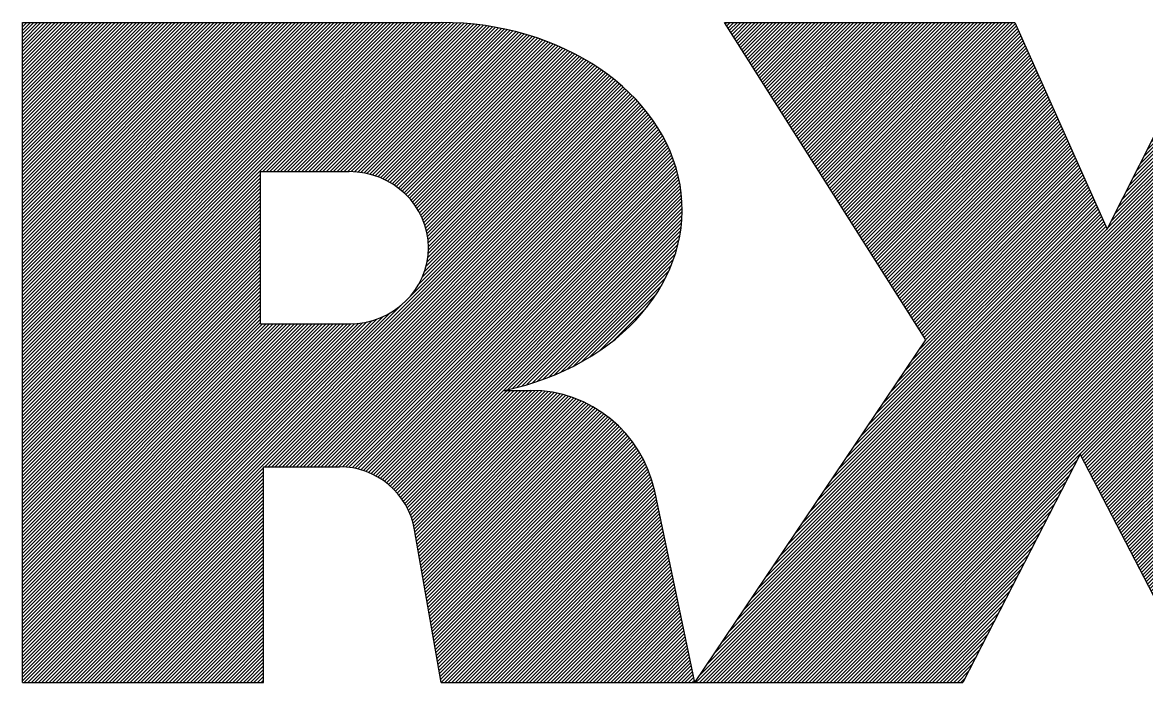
# Model space of a CAD drawing. Extents: x -63 to 400, y -73 to 137.
# Drawn here: x 16.974 to 18.549, y 3.637 to 4.561 of the extents above; entities that cross this region are included whole.
import ezdxf

# ---------------------------------------------------------------- set-up
doc = ezdxf.new("R2010")
doc.units = 0
doc.header["$MEASUREMENT"] = 0
doc.layers.add('1', color=7, linetype='Continuous')

# ---------------------------------------------------------------- blocks, each defined once
blk = doc.blocks.new('*U36', base_point=(17.4315, 4.2457))
at = {"layer": '1', "color": 1, "linetype": 'Continuous'}
blk.add_arc((17.4315, 4.2457), 0.1111, 90, 270, dxfattribs=at)
blk = doc.blocks.new('*U41', base_point=(17.560334, 4.299008))
at = {"layer": '1', "color": 1, "linetype": 'Continuous'}
blk.add_arc((17.560334, 4.299008), 0.337695, 105.20736, 270, dxfattribs=at)
blk = doc.blocks.new('*X14')
at = {"layer": '1', "color": 1, "linetype": 'Continuous'}
for p, q in [((-0.53697, 0.21822), (-0.22799, 0.5272)), ((-0.53697, 0.22105), (-0.23081, 0.5272)), ((-0.53697, 0.22387), (-0.23364, 0.5272)), ((-0.53697, 0.2267), (-0.23647, 0.5272)), ((-0.53697, 0.22953), (-0.2393, 0.5272)), ((-0.53697, 0.23236), (-0.24213, 0.5272)), ((-0.53697, 0.23519), (-0.24496, 0.5272)), ((-0.53697, 0.23802), (-0.24779, 0.5272)), ((-0.53697, 0.24084), (-0.25061, 0.5272)), ((-0.53697, 0.24367), (-0.25344, 0.5272)), ((-0.53697, 0.2465), (-0.25627, 0.5272)), ((-0.53697, 0.24933), (-0.2591, 0.5272)), ((-0.53697, 0.25216), (-0.26193, 0.5272)), ((-0.53697, 0.25499), (-0.26476, 0.5272)), ((-0.53697, 0.25781), (-0.26758, 0.5272)), ((-0.53697, 0.26064), (-0.27041, 0.5272)), ((-0.53697, 0.26347), (-0.27324, 0.5272)), ((-0.53697, 0.2663), (-0.27607, 0.5272)), ((-0.53697, 0.26913), (-0.2789, 0.5272)), ((-0.53697, 0.27196), (-0.28173, 0.5272)), ((-0.53697, 0.27479), (-0.28455, 0.5272)), ((-0.53697, 0.27761), (-0.28738, 0.5272)), ((-0.53697, 0.28044), (-0.29021, 0.5272)), ((-0.53697, 0.28327), (-0.29304, 0.5272)), ((-0.53697, 0.2861), (-0.29587, 0.5272)), ((-0.53697, 0.28893), (-0.2987, 0.5272)), ((-0.53697, 0.29176), (-0.30153, 0.5272)), ((-0.53697, 0.29458), (-0.30435, 0.5272)), ((-0.53697, 0.29741), (-0.30718, 0.5272)), ((-0.53697, 0.30024), (-0.31001, 0.5272)), ((-0.53697, 0.30307), (-0.31284, 0.5272)), ((-0.53697, 0.3059), (-0.31567, 0.5272)), ((-0.53697, 0.30873), (-0.3185, 0.5272)), ((-0.53697, 0.31155), (-0.32132, 0.5272)), ((-0.53697, 0.31438), (-0.32415, 0.5272)), ((-0.53697, 0.31721), (-0.32698, 0.5272)), ((-0.53697, 0.32004), (-0.32981, 0.5272)), ((-0.53697, 0.32287), (-0.33264, 0.5272)), ((-0.53697, 0.3257), (-0.33547, 0.5272)), ((-0.53697, 0.32853), (-0.33829, 0.5272)), ((-0.53697, 0.33135), (-0.34112, 0.5272)), ((-0.53697, 0.33418), (-0.34395, 0.5272)), ((-0.53697, 0.33701), (-0.34678, 0.5272)), ((-0.53697, 0.33984), (-0.34961, 0.5272)), ((-0.53697, 0.34267), (-0.35244, 0.5272)), ((-0.53697, 0.3455), (-0.35527, 0.5272)), ((-0.53697, 0.34832), (-0.35809, 0.5272)), ((-0.53697, 0.35115), (-0.36092, 0.5272)), ((-0.53697, 0.35398), (-0.36375, 0.5272)), ((-0.53697, 0.35681), (-0.36658, 0.5272)), ((-0.53697, 0.35964), (-0.36941, 0.5272)), ((-0.53697, 0.36247), (-0.37224, 0.5272)), ((-0.53697, 0.36529), (-0.37506, 0.5272)), ((-0.53697, 0.36812), (-0.37789, 0.5272)), ((-0.53697, 0.37095), (-0.38072, 0.5272)), ((-0.53697, 0.37378), (-0.38355, 0.5272)), ((-0.53697, 0.37661), (-0.38638, 0.5272)), ((-0.53697, 0.37944), (-0.38921, 0.5272)), ((-0.53697, 0.38227), (-0.39204, 0.5272)), ((-0.53697, 0.38509), (-0.39486, 0.5272)), ((-0.53697, 0.38792), (-0.39769, 0.5272)), ((-0.53697, 0.39075), (-0.40052, 0.5272)), ((-0.53697, 0.39358), (-0.40335, 0.5272)), ((-0.53697, 0.39641), (-0.40618, 0.5272)), ((-0.53697, 0.39924), (-0.40901, 0.5272)), ((-0.53697, 0.40206), (-0.41183, 0.5272)), ((-0.53697, 0.40489), (-0.41466, 0.5272)), ((-0.53697, 0.40772), (-0.41749, 0.5272)), ((-0.53697, 0.41055), (-0.42032, 0.5272)), ((-0.53697, 0.41338), (-0.42315, 0.5272)), ((-0.53697, 0.41621), (-0.42598, 0.5272)), ((-0.53697, 0.41903), (-0.4288, 0.5272)), ((-0.53697, 0.42186), (-0.43163, 0.5272)), ((-0.53697, 0.42469), (-0.43446, 0.5272)), ((-0.53697, 0.42752), (-0.43729, 0.5272)), ((-0.53697, 0.43035), (-0.44012, 0.5272)), ((-0.53697, 0.43318), (-0.44295, 0.5272)), ((-0.53697, 0.43601), (-0.44578, 0.5272)), ((-0.53697, 0.43883), (-0.4486, 0.5272)), ((-0.53697, 0.44166), (-0.45143, 0.5272)), ((-0.53697, 0.44449), (-0.45426, 0.5272)), ((-0.53697, 0.44732), (-0.45709, 0.5272)), ((-0.53697, 0.45015), (-0.45992, 0.5272)), ((-0.53697, 0.45298), (-0.46275, 0.5272)), ((-0.53697, 0.4558), (-0.46557, 0.5272)), ((-0.53697, 0.45863), (-0.4684, 0.5272)), ((-0.53697, 0.46146), (-0.47123, 0.5272)), ((-0.53697, 0.46429), (-0.47406, 0.5272)), ((-0.53697, 0.46712), (-0.47689, 0.5272)), ((-0.53697, 0.46995), (-0.47972, 0.5272)), ((-0.53697, 0.47278), (-0.48254, 0.5272)), ((-0.53697, 0.4756), (-0.48537, 0.5272)), ((-0.53697, 0.47843), (-0.4882, 0.5272)), ((-0.53697, 0.48126), (-0.49103, 0.5272)), ((-0.53697, 0.48409), (-0.49386, 0.5272)), ((-0.53697, 0.48692), (-0.49669, 0.5272)), ((-0.53697, 0.48975), (-0.49952, 0.5272)), ((-0.53697, 0.49257), (-0.50234, 0.5272)), ((-0.53697, 0.4954), (-0.50517, 0.5272)), ((-0.53697, 0.49823), (-0.508, 0.5272)), ((-0.53697, 0.50106), (-0.51083, 0.5272)), ((-0.53697, 0.50389), (-0.51366, 0.5272)), ((-0.53697, 0.50672), (-0.51649, 0.5272)), ((-0.53697, 0.50954), (-0.51931, 0.5272)), ((-0.53697, 0.51237), (-0.52214, 0.5272)), ((-0.53697, 0.5152), (-0.52497, 0.5272)), ((-0.53697, 0.51803), (-0.5278, 0.5272)), ((-0.53697, 0.52086), (-0.53063, 0.5272)), ((-0.53697, 0.52369), (-0.53346, 0.5272)), ((-0.53697, 0.52652), (-0.53628, 0.5272)), ((-0.34449, 0.40787), (-0.22516, 0.5272)), ((-0.34167, 0.40787), (-0.22233, 0.5272)), ((-0.33884, 0.40787), (-0.2195, 0.5272)), ((-0.33601, 0.40787), (-0.21667, 0.5272)), ((-0.33318, 0.40787), (-0.21384, 0.5272)), ((-0.33035, 0.40787), (-0.21102, 0.5272)), ((-0.32752, 0.40787), (-0.20819, 0.5272)), ((-0.32469, 0.40787), (-0.20536, 0.5272)), ((-0.32187, 0.40787), (-0.20253, 0.5272)), ((-0.31904, 0.40787), (-0.19971, 0.52719)), ((-0.31621, 0.40787), (-0.19692, 0.52716)), ((-0.31338, 0.40787), (-0.19416, 0.52709)), ((-0.31055, 0.40787), (-0.19143, 0.52699)), ((-0.30772, 0.40787), (-0.18873, 0.52686)), ((-0.3049, 0.40787), (-0.18606, 0.5267)), ((-0.30207, 0.40787), (-0.18341, 0.52652)), ((-0.29924, 0.40787), (-0.18079, 0.52631)), ((-0.29641, 0.40787), (-0.1782, 0.52608)), ((-0.29358, 0.40787), (-0.17563, 0.52582)), ((-0.29075, 0.40787), (-0.17309, 0.52553)), ((-0.28793, 0.40787), (-0.17057, 0.52523)), ((-0.2851, 0.40787), (-0.16807, 0.5249)), ((-0.28227, 0.40787), (-0.1656, 0.52454)), ((-0.27944, 0.40787), (-0.16314, 0.52416)), ((-0.27661, 0.40787), (-0.16071, 0.52377)), ((-0.2738, 0.40785), (-0.15831, 0.52335)), ((-0.2711, 0.40772), (-0.15592, 0.5229)), ((-0.26849, 0.4075), (-0.15355, 0.52244)), ((-0.26598, 0.40719), (-0.15121, 0.52196)), ((-0.26355, 0.40679), (-0.14888, 0.52146)), ((-0.2612, 0.40631), (-0.14657, 0.52093)), ((-0.25892, 0.40576), (-0.14429, 0.52039)), ((-0.2567, 0.40515), (-0.14202, 0.51983)), ((-0.25455, 0.40447), (-0.13977, 0.51925)), ((-0.25246, 0.40373), (-0.13754, 0.51865)), ((-0.25043, 0.40294), (-0.13533, 0.51803)), ((-0.24846, 0.40208), (-0.13314, 0.5174)), ((-0.24653, 0.40118), (-0.13097, 0.51674)), ((-0.24466, 0.40022), (-0.12881, 0.51607)), ((-0.24284, 0.39921), (-0.12667, 0.51538)), ((-0.24107, 0.39816), (-0.12455, 0.51467)), ((-0.23935, 0.39705), (-0.12245, 0.51395)), ((-0.23767, 0.3959), (-0.12036, 0.5132)), ((-0.23604, 0.3947), (-0.11829, 0.51244)), ((-0.23446, 0.39346), (-0.11624, 0.51167)), ((-0.23292, 0.39217), (-0.11421, 0.51087)), ((-0.23142, 0.39083), (-0.11219, 0.51006)), ((-0.22998, 0.38945), (-0.11019, 0.50924)), ((-0.22858, 0.38802), (-0.1082, 0.50839)), ((-0.22722, 0.38655), (-0.10623, 0.50754)), ((-0.22591, 0.38503), (-0.10428, 0.50666)), ((-0.22465, 0.38346), (-0.10235, 0.50577)), ((-0.22343, 0.38185), (-0.10043, 0.50486)), ((-0.22226, 0.38019), (-0.09852, 0.50393)), ((-0.22114, 0.37848), (-0.09663, 0.50299)), ((-0.22008, 0.37672), (-0.09476, 0.50204)), ((-0.21906, 0.37491), (-0.09291, 0.50106)), ((-0.2181, 0.37304), (-0.09107, 0.50007)), ((-0.21719, 0.37112), (-0.08924, 0.49907)), ((-0.21634, 0.36914), (-0.08743, 0.49805)), ((-0.21555, 0.3671), (-0.08564, 0.49701)), ((-0.21483, 0.365), (-0.08387, 0.49596)), ((-0.21417, 0.36283), (-0.08211, 0.49489)), ((-0.21359, 0.36058), (-0.08036, 0.49381)), ((-0.21308, 0.35826), (-0.07863, 0.49271)), ((-0.21266, 0.35586), (-0.07692, 0.49159)), ((-0.21233, 0.35336), (-0.07522, 0.49046)), ((-0.2121, 0.35076), (-0.07354, 0.48931)), ((-0.212, 0.3452), (-0.07023, 0.48697)), ((-0.21198, 0.34804), (-0.07188, 0.48815)), ((-0.22691, 0.30767), (-0.05762, 0.47695)), ((-0.21982, 0.31758), (-0.05914, 0.47826)), ((-0.21695, 0.32328), (-0.06068, 0.47955)), ((-0.21514, 0.32792), (-0.06223, 0.48083)), ((-0.21392, 0.33197), (-0.06379, 0.48209)), ((-0.21307, 0.33564), (-0.06538, 0.48334)), ((-0.21251, 0.33903), (-0.06698, 0.48456)), ((-0.21216, 0.34221), (-0.0686, 0.48578)), ((-0.53267, -0.00092), (-0.05612, 0.47562)), ((-0.52984, -0.00092), (-0.05463, 0.47428)), ((-0.52701, -0.00092), (-0.05317, 0.47292)), ((-0.52418, -0.00092), (-0.05172, 0.47154)), ((-0.52135, -0.00092), (-0.05028, 0.47015)), ((-0.51852, -0.00092), (-0.04887, 0.46874)), ((-0.34304, 0.17174), (-0.04747, 0.46731)), ((-0.34021, 0.17174), (-0.04609, 0.46586)), ((-0.33738, 0.17174), (-0.04472, 0.4644)), ((-0.33455, 0.17174), (-0.04338, 0.46291)), ((-0.33173, 0.17174), (-0.04205, 0.46141)), ((-0.3289, 0.17174), (-0.04074, 0.45989)), ((-0.32607, 0.17174), (-0.03945, 0.45835)), ((-0.32324, 0.17174), (-0.03818, 0.4568)), ((-0.32041, 0.17174), (-0.03693, 0.45522)), ((-0.31758, 0.17174), (-0.0357, 0.45362)), ((-0.31475, 0.17174), (-0.03448, 0.45201)), ((-0.31193, 0.17174), (-0.03329, 0.45037)), ((-0.3091, 0.17174), (-0.03212, 0.44871)), ((-0.30627, 0.17174), (-0.03097, 0.44704)), ((-0.30344, 0.17174), (-0.02984, 0.44534)), ((-0.30061, 0.17174), (-0.02873, 0.44362)), ((-0.29778, 0.17174), (-0.02764, 0.44188)), ((-0.29496, 0.17174), (-0.02657, 0.44012)), ((-0.29213, 0.17174), (-0.02553, 0.43833)), ((-0.2893, 0.17174), (-0.02451, 0.43652)), ((-0.28647, 0.17174), (-0.02352, 0.43469)), ((-0.28364, 0.17174), (-0.02255, 0.43283)), ((-0.28085, 0.17169), (-0.0216, 0.43095)), ((-0.27818, 0.17154), (-0.02068, 0.42904)), ((-0.27561, 0.17128), (-0.01978, 0.42711)), ((-0.27314, 0.17092), (-0.01891, 0.42515)), ((-0.27076, 0.17048), (-0.01807, 0.42316)), ((-0.26845, 0.16996), (-0.01726, 0.42115)), ((-0.26622, 0.16936), (-0.01648, 0.4191)), ((-0.26406, 0.16869), (-0.01572, 0.41703)), ((-0.26196, 0.16796), (-0.015, 0.41492)), ((-0.53697, 0.21539), (-0.34654, 0.40582)), ((-0.25992, 0.16717), (-0.01431, 0.41278)), ((-0.25795, 0.16632), (-0.01365, 0.41061)), ((-0.25603, 0.16541), (-0.01303, 0.40841)), ((-0.25416, 0.16444), (-0.01244, 0.40617)), ((-0.53697, 0.21256), (-0.34654, 0.40299)), ((-0.53697, 0.20973), (-0.34654, 0.40016)), ((-0.53697, 0.2069), (-0.34654, 0.39733)), ((-0.25235, 0.16343), (-0.01189, 0.40389)), ((-0.25059, 0.16236), (-0.01138, 0.40157)), ((-0.24888, 0.16124), (-0.01091, 0.39922)), ((-0.24722, 0.16007), (-0.01048, 0.39682)), ((-0.53697, 0.20407), (-0.34654, 0.3945)), ((-0.53697, 0.20125), (-0.34654, 0.39168)), ((-0.53697, 0.19842), (-0.34654, 0.38885)), ((-0.24561, 0.15886), (-0.01009, 0.39437)), ((-0.24404, 0.1576), (-0.00975, 0.39188)), ((-0.24252, 0.15629), (-0.00946, 0.38935)), ((-0.53697, 0.19559), (-0.34654, 0.38602)), ((-0.53697, 0.19276), (-0.34654, 0.38319)), ((-0.53697, 0.18993), (-0.34654, 0.38036)), ((-0.24105, 0.15493), (-0.00923, 0.38675)), ((-0.23962, 0.15353), (-0.00904, 0.38411)), ((-0.23824, 0.15208), (-0.00892, 0.38141)), ((-0.23691, 0.15058), (-0.00886, 0.37864)), ((-0.53697, 0.1871), (-0.34654, 0.37753)), ((-0.53697, 0.18428), (-0.34654, 0.37471)), ((-0.53697, 0.18145), (-0.34654, 0.37188)), ((-0.53697, 0.17862), (-0.34654, 0.36905)), ((-0.23562, 0.14904), (-0.00886, 0.37581)), ((-0.14839, 0.23345), (-0.00894, 0.3729)), ((-0.1447, 0.23431), (-0.00909, 0.36992)), ((-0.53697, 0.17579), (-0.34654, 0.36622)), ((-0.53697, 0.17296), (-0.34654, 0.36339)), ((-0.53697, 0.17013), (-0.34654, 0.36056)), ((-0.14094, 0.23525), (-0.00933, 0.36685)), ((-0.13708, 0.23628), (-0.00966, 0.36369)), ((-0.13311, 0.23741), (-0.01009, 0.36043)), ((-0.53697, 0.1673), (-0.34654, 0.35773)), ((-0.53697, 0.16448), (-0.34654, 0.35491)), ((-0.53697, 0.16165), (-0.34654, 0.35208)), ((-0.12904, 0.23866), (-0.01064, 0.35706)), ((-0.12484, 0.24003), (-0.01131, 0.35356)), ((-0.53697, 0.15882), (-0.34654, 0.34925)), ((-0.53697, 0.15599), (-0.34654, 0.34642)), ((-0.53697, 0.15316), (-0.34654, 0.34359)), ((-0.12049, 0.24155), (-0.01212, 0.34991)), ((-0.11598, 0.24323), (-0.01311, 0.3461)), ((-0.11127, 0.24511), (-0.01428, 0.3421)), ((-0.53697, 0.15033), (-0.34654, 0.34076)), ((-0.53697, 0.14751), (-0.34654, 0.33794)), ((-0.53697, 0.14468), (-0.34654, 0.33511)), ((-0.10634, 0.24722), (-0.01569, 0.33786)), ((-0.10111, 0.24961), (-0.01738, 0.33334)), ((-0.53697, 0.14185), (-0.34654, 0.33228)), ((-0.53697, 0.13902), (-0.34654, 0.32945)), ((-0.53697, 0.13619), (-0.34654, 0.32662)), ((-0.09553, 0.25237), (-0.01944, 0.32846)), ((-0.53697, 0.13336), (-0.34654, 0.32379)), ((-0.53697, 0.13054), (-0.34654, 0.32097)), ((-0.53697, 0.12771), (-0.34654, 0.31814)), ((-0.53697, 0.12488), (-0.34654, 0.31531)), ((-0.08946, 0.25561), (-0.02197, 0.32309)), ((-0.08269, 0.25955), (-0.02521, 0.31703)), ((-0.53697, 0.12205), (-0.34654, 0.31248)), ((-0.53697, 0.11922), (-0.34654, 0.30965)), ((-0.53697, 0.11639), (-0.34654, 0.30682)), ((-0.07476, 0.26465), (-0.02961, 0.3098)), ((-0.53697, 0.11356), (-0.34654, 0.30399)), ((-0.53697, 0.11074), (-0.34654, 0.30117)), ((-0.53697, 0.10791), (-0.34654, 0.29834)), ((-0.53549, -0.00092), (-0.2326, 0.30197)), ((-0.06419, 0.2724), (-0.03666, 0.29992)), ((-0.53697, 0.10508), (-0.34654, 0.29551)), ((-0.53697, 0.00043), (-0.24263, 0.29477)), ((-0.53697, 0.10225), (-0.34654, 0.29268)), ((-0.53697, 0.00326), (-0.24845, 0.29178)), ((-0.53697, 0.00608), (-0.2532, 0.28986)), ((-0.53697, 0.09942), (-0.34654, 0.28985)), ((-0.53697, 0.00891), (-0.25737, 0.28852)), ((-0.53697, 0.01174), (-0.26116, 0.28756)), ((-0.53697, 0.09659), (-0.34654, 0.28702)), ((-0.53697, 0.01457), (-0.26466, 0.28688)), ((-0.53697, 0.0174), (-0.26795, 0.28642)), ((-0.53697, 0.02023), (-0.27106, 0.28614)), ((-0.53697, 0.02306), (-0.27402, 0.28601)), ((-0.53697, 0.02588), (-0.27686, 0.28599)), ((-0.53697, 0.02871), (-0.27969, 0.28599)), ((-0.53697, 0.03154), (-0.28252, 0.28599)), ((-0.53697, 0.03437), (-0.28535, 0.28599)), ((-0.53697, 0.0372), (-0.28818, 0.28599)), ((-0.53697, 0.04003), (-0.29101, 0.28599)), ((-0.53697, 0.04285), (-0.29383, 0.28599)), ((-0.53697, 0.04568), (-0.29666, 0.28599)), ((-0.53697, 0.04851), (-0.29949, 0.28599)), ((-0.53697, 0.05134), (-0.30232, 0.28599)), ((-0.53697, 0.05417), (-0.30515, 0.28599)), ((-0.53697, 0.057), (-0.30798, 0.28599)), ((-0.53697, 0.05982), (-0.31081, 0.28599)), ((-0.53697, 0.06265), (-0.31363, 0.28599)), ((-0.53697, 0.06548), (-0.31646, 0.28599)), ((-0.53697, 0.06831), (-0.31929, 0.28599)), ((-0.53697, 0.07114), (-0.32212, 0.28599)), ((-0.53697, 0.07397), (-0.32495, 0.28599)), ((-0.53697, 0.0768), (-0.32778, 0.28599)), ((-0.53697, 0.07962), (-0.3306, 0.28599)), ((-0.53697, 0.08245), (-0.33343, 0.28599)), ((-0.53697, 0.08528), (-0.33626, 0.28599)), ((-0.53697, 0.08811), (-0.33909, 0.28599)), ((-0.53697, 0.09094), (-0.34192, 0.28599)), ((-0.53697, 0.09377), (-0.34475, 0.28599)), ((-0.23439, 0.14745), (-0.149, 0.23284)), ((-0.2332, 0.14581), (-0.14617, 0.23284)), ((-0.23205, 0.14413), (-0.14334, 0.23284)), ((-0.23096, 0.14239), (-0.14051, 0.23284)), ((-0.22992, 0.14061), (-0.13768, 0.23284)), ((-0.22893, 0.13877), (-0.13486, 0.23284)), ((-0.22799, 0.13688), (-0.13203, 0.23284)), ((-0.22711, 0.13493), (-0.1292, 0.23284)), ((-0.22629, 0.13292), (-0.12644, 0.23277)), ((-0.22553, 0.13086), (-0.12375, 0.23263)), ((-0.22483, 0.12873), (-0.12112, 0.23243)), ((-0.2242, 0.12653), (-0.11856, 0.23217)), ((-0.22364, 0.12426), (-0.11605, 0.23185)), ((-0.22315, 0.12192), (-0.1136, 0.23147)), ((-0.22273, 0.11951), (-0.1112, 0.23104)), ((-0.22231, 0.1171), (-0.10884, 0.23057)), ((-0.22189, 0.11469), (-0.10654, 0.23004)), ((-0.22147, 0.11228), (-0.10428, 0.22947)), ((-0.22106, 0.10987), (-0.10206, 0.22886)), ((-0.22064, 0.10746), (-0.09989, 0.22821)), ((-0.22022, 0.10505), (-0.09775, 0.22752)), ((-0.2198, 0.10264), (-0.09566, 0.22678)), ((-0.21938, 0.10023), (-0.0936, 0.22601)), ((-0.21896, 0.09782), (-0.09158, 0.22521)), ((-0.21855, 0.09541), (-0.08959, 0.22436)), ((-0.21813, 0.093), (-0.08764, 0.22349)), ((-0.21771, 0.09059), (-0.08572, 0.22258)), ((-0.21729, 0.08818), (-0.08384, 0.22164)), ((-0.21687, 0.08577), (-0.08198, 0.22066)), ((-0.21645, 0.08336), (-0.08016, 0.21965)), ((-0.21603, 0.08095), (-0.07837, 0.21861)), ((-0.21562, 0.07854), (-0.07661, 0.21755)), ((-0.2152, 0.07613), (-0.07488, 0.21645)), ((-0.21478, 0.07372), (-0.07318, 0.21532)), ((-0.21436, 0.07131), (-0.07151, 0.21416)), ((-0.21394, 0.0689), (-0.06987, 0.21297)), ((-0.21352, 0.06649), (-0.06826, 0.21176)), ((-0.21311, 0.06408), (-0.06667, 0.21051)), ((-0.21269, 0.06167), (-0.06512, 0.20924)), ((-0.21227, 0.05926), (-0.06359, 0.20794)), ((-0.21185, 0.05685), (-0.06209, 0.20661)), ((-0.21143, 0.05444), (-0.06062, 0.20525)), ((-0.21101, 0.05203), (-0.05918, 0.20387)), ((-0.21059, 0.04962), (-0.05776, 0.20245)), ((-0.21018, 0.04721), (-0.05637, 0.20101)), ((-0.20976, 0.0448), (-0.05501, 0.19955)), ((-0.20934, 0.04239), (-0.05368, 0.19805)), ((-0.20892, 0.03998), (-0.05238, 0.19652)), ((-0.2085, 0.03757), (-0.0511, 0.19497)), ((-0.20808, 0.03516), (-0.04985, 0.19339)), ((-0.20766, 0.03275), (-0.04863, 0.19178)), ((-0.20725, 0.03034), (-0.04744, 0.19014)), ((-0.20683, 0.02793), (-0.04628, 0.18848)), ((-0.20641, 0.02552), (-0.04515, 0.18678)), ((-0.20599, 0.02311), (-0.04405, 0.18505)), ((-0.20557, 0.0207), (-0.04298, 0.1833)), ((-0.20515, 0.01829), (-0.04194, 0.18151)), ((-0.20474, 0.01588), (-0.04093, 0.17969)), ((-0.20432, 0.01347), (-0.03995, 0.17784)), ((-0.2039, 0.01106), (-0.039, 0.17596)), ((-0.20348, 0.00865), (-0.03809, 0.17404)), ((-0.20306, 0.00624), (-0.03721, 0.17209)), ((-0.51569, -0.00092), (-0.344, 0.17077)), ((-0.51287, -0.00092), (-0.344, 0.16794)), ((-0.51004, -0.00092), (-0.344, 0.16511)), ((-0.50721, -0.00092), (-0.344, 0.16228)), ((-0.20264, 0.00383), (-0.03636, 0.17011)), ((-0.20222, 0.00142), (-0.03555, 0.16809)), ((-0.20174, -0.00092), (-0.03478, 0.16604)), ((-0.19891, -0.00092), (-0.03404, 0.16395)), ((-0.50438, -0.00092), (-0.344, 0.15946)), ((-0.50155, -0.00092), (-0.344, 0.15663)), ((-0.49872, -0.00092), (-0.344, 0.1538)), ((-0.19608, -0.00092), (-0.03335, 0.16182)), ((-0.19325, -0.00092), (-0.03269, 0.15965)), ((-0.19043, -0.00092), (-0.03207, 0.15743)), ((-0.1876, -0.00092), (-0.0315, 0.15518)), ((-0.4959, -0.00092), (-0.344, 0.15097)), ((-0.49307, -0.00092), (-0.344, 0.14814)), ((-0.49024, -0.00092), (-0.344, 0.14531)), ((-0.18477, -0.00092), (-0.03097, 0.15288)), ((-0.18194, -0.00092), (-0.03048, 0.15054)), ((-0.17911, -0.00092), (-0.02999, 0.1482)), ((-0.17628, -0.00092), (-0.0295, 0.14587)), ((-0.48741, -0.00092), (-0.344, 0.14248)), ((-0.48458, -0.00092), (-0.344, 0.13966)), ((-0.48175, -0.00092), (-0.344, 0.13683)), ((-0.17346, -0.00092), (-0.029, 0.14353)), ((-0.17063, -0.00092), (-0.02851, 0.14119)), ((-0.1678, -0.00092), (-0.02802, 0.13885)), ((-0.16497, -0.00092), (-0.02753, 0.13652)), ((-0.47893, -0.00092), (-0.344, 0.134)), ((-0.4761, -0.00092), (-0.344, 0.13117)), ((-0.47327, -0.00092), (-0.344, 0.12834)), ((-0.16214, -0.00092), (-0.02704, 0.13418)), ((-0.15931, -0.00092), (-0.02655, 0.13184)), ((-0.15648, -0.00092), (-0.02606, 0.1295)), ((-0.15366, -0.00092), (-0.02557, 0.12716)), ((-0.47044, -0.00092), (-0.344, 0.12551)), ((-0.46761, -0.00092), (-0.344, 0.12269)), ((-0.46478, -0.00092), (-0.344, 0.11986)), ((-0.46195, -0.00092), (-0.344, 0.11703)), ((-0.15083, -0.00092), (-0.02508, 0.12483)), ((-0.148, -0.00092), (-0.02459, 0.12249)), ((-0.14517, -0.00092), (-0.0241, 0.12015)), ((-0.14234, -0.00092), (-0.02361, 0.11781)), ((-0.45913, -0.00092), (-0.344, 0.1142)), ((-0.4563, -0.00092), (-0.344, 0.11137)), ((-0.45347, -0.00092), (-0.344, 0.10854)), ((-0.13951, -0.00092), (-0.02312, 0.11548)), ((-0.13669, -0.00092), (-0.02263, 0.11314)), ((-0.13386, -0.00092), (-0.02214, 0.1108)), ((-0.13103, -0.00092), (-0.02165, 0.10846)), ((-0.45064, -0.00092), (-0.344, 0.10572)), ((-0.44781, -0.00092), (-0.344, 0.10289)), ((-0.44498, -0.00092), (-0.344, 0.10006)), ((-0.1282, -0.00092), (-0.02116, 0.10612)), ((-0.12537, -0.00092), (-0.02066, 0.10379)), ((-0.12254, -0.00092), (-0.02017, 0.10145)), ((-0.11972, -0.00092), (-0.01968, 0.09911)), ((-0.44216, -0.00092), (-0.344, 0.09723)), ((-0.43933, -0.00092), (-0.344, 0.0944)), ((-0.4365, -0.00092), (-0.344, 0.09157)), ((-0.11689, -0.00092), (-0.01919, 0.09677)), ((-0.11406, -0.00092), (-0.0187, 0.09443)), ((-0.11123, -0.00092), (-0.01821, 0.0921)), ((-0.43367, -0.00092), (-0.344, 0.08874)), ((-0.43084, -0.00092), (-0.344, 0.08592)), ((-0.42801, -0.00092), (-0.344, 0.08309)), ((-0.1084, -0.00092), (-0.01772, 0.08976)), ((-0.10557, -0.00092), (-0.01723, 0.08742)), ((-0.10274, -0.00092), (-0.01674, 0.08508)), ((-0.09992, -0.00092), (-0.01625, 0.08275)), ((-0.42519, -0.00092), (-0.344, 0.08026)), ((-0.42236, -0.00092), (-0.344, 0.07743)), ((-0.41953, -0.00092), (-0.344, 0.0746)), ((-0.09709, -0.00092), (-0.01576, 0.08041)), ((-0.09426, -0.00092), (-0.01527, 0.07807)), ((-0.09143, -0.00092), (-0.01478, 0.07573)), ((-0.0886, -0.00092), (-0.01429, 0.07339)), ((-0.4167, -0.00092), (-0.344, 0.07177)), ((-0.41387, -0.00092), (-0.344, 0.06895)), ((-0.41104, -0.00092), (-0.344, 0.06612)), ((-0.40821, -0.00092), (-0.344, 0.06329)), ((-0.08577, -0.00092), (-0.0138, 0.07106)), ((-0.08295, -0.00092), (-0.01331, 0.06872)), ((-0.08012, -0.00092), (-0.01282, 0.06638)), ((-0.07729, -0.00092), (-0.01232, 0.06404)), ((-0.40539, -0.00092), (-0.344, 0.06046)), ((-0.40256, -0.00092), (-0.344, 0.05763)), ((-0.39973, -0.00092), (-0.344, 0.0548)), ((-0.07446, -0.00092), (-0.01183, 0.0617)), ((-0.07163, -0.00092), (-0.01134, 0.05937)), ((-0.0688, -0.00092), (-0.01085, 0.05703)), ((-0.06598, -0.00092), (-0.01036, 0.05469)), ((-0.3969, -0.00092), (-0.344, 0.05198)), ((-0.39407, -0.00092), (-0.344, 0.04915)), ((-0.39124, -0.00092), (-0.344, 0.04632)), ((-0.06315, -0.00092), (-0.00987, 0.05235)), ((-0.06032, -0.00092), (-0.00938, 0.05002)), ((-0.05749, -0.00092), (-0.00889, 0.04768)), ((-0.05466, -0.00092), (-0.0084, 0.04534)), ((-0.38842, -0.00092), (-0.344, 0.04349)), ((-0.38559, -0.00092), (-0.344, 0.04066)), ((-0.38276, -0.00092), (-0.344, 0.03783)), ((-0.05183, -0.00092), (-0.00791, 0.043)), ((-0.049, -0.00092), (-0.00742, 0.04066)), ((-0.04618, -0.00092), (-0.00693, 0.03833)), ((-0.37993, -0.00092), (-0.344, 0.035)), ((-0.3771, -0.00092), (-0.344, 0.03218)), ((-0.37427, -0.00092), (-0.344, 0.02935)), ((-0.04335, -0.00092), (-0.00644, 0.03599)), ((-0.04052, -0.00092), (-0.00595, 0.03365)), ((-0.03769, -0.00092), (-0.00546, 0.03131)), ((-0.03486, -0.00092), (-0.00497, 0.02898)), ((-0.37145, -0.00092), (-0.344, 0.02652)), ((-0.36862, -0.00092), (-0.344, 0.02369)), ((-0.36579, -0.00092), (-0.344, 0.02086)), ((-0.36296, -0.00092), (-0.344, 0.01803)), ((-0.03203, -0.00092), (-0.00448, 0.02664)), ((-0.02921, -0.00092), (-0.00398, 0.0243)), ((-0.02638, -0.00092), (-0.00349, 0.02196)), ((-0.02355, -0.00092), (-0.003, 0.01962)), ((-0.36013, -0.00092), (-0.344, 0.01521)), ((-0.3573, -0.00092), (-0.344, 0.01238)), ((-0.35447, -0.00092), (-0.344, 0.00955)), ((-0.02072, -0.00092), (-0.00251, 0.01729)), ((-0.01789, -0.00092), (-0.00202, 0.01495)), ((-0.01506, -0.00092), (-0.00153, 0.01261)), ((-0.01223, -0.00092), (-0.00104, 0.01027)), ((-0.35165, -0.00092), (-0.344, 0.00672)), ((-0.34882, -0.00092), (-0.344, 0.00389)), ((-0.34599, -0.00092), (-0.344, 0.00106)), ((-0.00941, -0.00092), (-0.00055, 0.00793)), ((-0.00658, -0.00092), (-0.00006, 0.0056)), ((-0.00375, -0.00092), (0.00043, 0.00326)), ((-0.00092, -0.00092), (0.00092, 0.00092))]:
    blk.add_line(p, q, dxfattribs=at)
blk = doc.blocks.new('*X15')
at = {"layer": '1', "color": 1, "linetype": 'Continuous'}
for p, q in [((-0.63381, -0.00024), (-0.10569, 0.52788)), ((-0.63098, -0.00024), (-0.10286, 0.52788)), ((-0.63066, 0.00574), (-0.10851, 0.52788)), ((-0.62815, -0.00024), (-0.10003, 0.52788)), ((-0.62532, -0.00024), (-0.0972, 0.52788)), ((-0.62478, 0.01444), (-0.11134, 0.52788)), ((-0.6225, -0.00024), (-0.09437, 0.52788)), ((-0.61967, -0.00024), (-0.09154, 0.52788)), ((-0.61891, 0.02314), (-0.11417, 0.52788)), ((-0.61684, -0.00024), (-0.08871, 0.52788)), ((-0.61401, -0.00024), (-0.08589, 0.52788)), ((-0.61303, 0.03185), (-0.117, 0.52788)), ((-0.61118, -0.00024), (-0.08306, 0.52788)), ((-0.61018, 0.52684), (-0.60915, 0.52788)), ((-0.60909, 0.52511), (-0.60632, 0.52788)), ((-0.60835, -0.00024), (-0.08023, 0.52788)), ((-0.60799, 0.52338), (-0.60349, 0.52788)), ((-0.60716, 0.04055), (-0.11983, 0.52788)), ((-0.60689, 0.52165), (-0.60066, 0.52788)), ((-0.60579, 0.51992), (-0.59783, 0.52788)), ((-0.60553, -0.00024), (-0.0774, 0.52788)), ((-0.60469, 0.51819), (-0.595, 0.52788)), ((-0.6036, 0.51646), (-0.59217, 0.52788)), ((-0.6027, -0.00024), (-0.07457, 0.52788)), ((-0.6025, 0.51473), (-0.58935, 0.52788)), ((-0.6014, 0.513), (-0.58652, 0.52788)), ((-0.60129, 0.04925), (-0.12266, 0.52788)), ((-0.6003, 0.51127), (-0.58369, 0.52788)), ((-0.59987, -0.00024), (-0.07174, 0.52788)), ((-0.5992, 0.50954), (-0.58086, 0.52788)), ((-0.59811, 0.50781), (-0.57803, 0.52788)), ((-0.59704, -0.00024), (-0.06892, 0.52788)), ((-0.59701, 0.50608), (-0.5752, 0.52788)), ((-0.59591, 0.50435), (-0.57238, 0.52788)), ((-0.59541, 0.05796), (-0.12548, 0.52788)), ((-0.59481, 0.50262), (-0.56955, 0.52788)), ((-0.59421, -0.00024), (-0.06609, 0.52788)), ((-0.59371, 0.50089), (-0.56672, 0.52788)), ((-0.59262, 0.49916), (-0.56389, 0.52788)), ((-0.59152, 0.49743), (-0.56106, 0.52788)), ((-0.59138, -0.00024), (-0.06326, 0.52788)), ((-0.59042, 0.4957), (-0.55823, 0.52788)), ((-0.58954, 0.06666), (-0.12831, 0.52788)), ((-0.58932, 0.49397), (-0.55541, 0.52788)), ((-0.58856, -0.00024), (-0.06043, 0.52788)), ((-0.58822, 0.49224), (-0.55258, 0.52788)), ((-0.58713, 0.4905), (-0.54975, 0.52788)), ((-0.58603, 0.48877), (-0.54692, 0.52788)), ((-0.58573, -0.00024), (-0.0576, 0.52788)), ((-0.58493, 0.48704), (-0.54409, 0.52788)), ((-0.58383, 0.48531), (-0.54126, 0.52788)), ((-0.58366, 0.07536), (-0.13114, 0.52788)), ((-0.5829, -0.00024), (-0.05477, 0.52788)), ((-0.58273, 0.48358), (-0.53843, 0.52788)), ((-0.58164, 0.48185), (-0.53561, 0.52788)), ((-0.58054, 0.48012), (-0.53278, 0.52788)), ((-0.58007, -0.00024), (-0.05195, 0.52788)), ((-0.57944, 0.47839), (-0.52995, 0.52788)), ((-0.57834, 0.47666), (-0.52712, 0.52788)), ((-0.57779, 0.08406), (-0.13397, 0.52788)), ((-0.57724, -0.00024), (-0.04912, 0.52788)), ((-0.57724, 0.47493), (-0.52429, 0.52788)), ((-0.57615, 0.4732), (-0.52146, 0.52788)), ((-0.57505, 0.47147), (-0.51864, 0.52788)), ((-0.57441, -0.00024), (-0.04629, 0.52788)), ((-0.57395, 0.46974), (-0.51581, 0.52788)), ((-0.57285, 0.46801), (-0.51298, 0.52788)), ((-0.57191, 0.09277), (-0.1368, 0.52788)), ((-0.57175, 0.46628), (-0.51015, 0.52788)), ((-0.57158, -0.00024), (-0.04346, 0.52788)), ((-0.57066, 0.46455), (-0.50732, 0.52788)), ((-0.56956, 0.46282), (-0.50449, 0.52788)), ((-0.56876, -0.00024), (-0.04063, 0.52788)), ((-0.56846, 0.46109), (-0.50166, 0.52788)), ((-0.56736, 0.45936), (-0.49884, 0.52788)), ((-0.56626, 0.45763), (-0.49601, 0.52788)), ((-0.56593, -0.00024), (-0.0378, 0.52788)), ((-0.56517, 0.4559), (-0.49318, 0.52788)), ((-0.56407, 0.45417), (-0.49035, 0.52788)), ((-0.5631, -0.00024), (-0.03497, 0.52788)), ((-0.56297, 0.45244), (-0.48752, 0.52788)), ((-0.56187, 0.4507), (-0.48469, 0.52788)), ((-0.56077, 0.44897), (-0.48187, 0.52788)), ((-0.56027, -0.00024), (-0.03215, 0.52788)), ((-0.55968, 0.44724), (-0.47904, 0.52788)), ((-0.55858, 0.44551), (-0.47621, 0.52788)), ((-0.55748, 0.44378), (-0.47338, 0.52788)), ((-0.55744, -0.00024), (-0.02932, 0.52788)), ((-0.55638, 0.44205), (-0.47055, 0.52788)), ((-0.55528, 0.44032), (-0.46772, 0.52788)), ((-0.55461, -0.00024), (-0.02649, 0.52788)), ((-0.55419, 0.43859), (-0.4649, 0.52788)), ((-0.55309, 0.43686), (-0.46207, 0.52788)), ((-0.55199, 0.43513), (-0.45924, 0.52788)), ((-0.55179, -0.00024), (-0.02366, 0.52788)), ((-0.55089, 0.4334), (-0.45641, 0.52788)), ((-0.54979, 0.43167), (-0.45358, 0.52788)), ((-0.54896, -0.00024), (-0.02083, 0.52788)), ((-0.5487, 0.42994), (-0.45075, 0.52788)), ((-0.5476, 0.42821), (-0.44792, 0.52788)), ((-0.5465, 0.42648), (-0.4451, 0.52788)), ((-0.54613, -0.00024), (-0.018, 0.52788)), ((-0.5454, 0.42475), (-0.44227, 0.52788)), ((-0.5443, 0.42302), (-0.43944, 0.52788)), ((-0.5433, -0.00024), (-0.01518, 0.52788)), ((-0.54321, 0.42129), (-0.43661, 0.52788)), ((-0.54211, 0.41956), (-0.43378, 0.52788)), ((-0.54101, 0.41783), (-0.43095, 0.52788)), ((-0.54047, -0.00024), (-0.0144, 0.52583)), ((-0.53991, 0.4161), (-0.42813, 0.52788)), ((-0.53881, 0.41437), (-0.4253, 0.52788)), ((-0.53772, 0.41264), (-0.42247, 0.52788)), ((-0.53662, 0.4109), (-0.41964, 0.52788)), ((-0.53552, 0.40917), (-0.41681, 0.52788)), ((-0.53442, 0.40744), (-0.41398, 0.52788)), ((-0.53332, 0.40571), (-0.41116, 0.52788)), ((-0.53223, 0.40398), (-0.40833, 0.52788)), ((-0.53113, 0.40225), (-0.4055, 0.52788)), ((-0.53003, 0.40052), (-0.40267, 0.52788)), ((-0.52893, 0.39879), (-0.39984, 0.52788)), ((-0.52783, 0.39706), (-0.39701, 0.52788)), ((-0.52674, 0.39533), (-0.39418, 0.52788)), ((-0.52564, 0.3936), (-0.39136, 0.52788)), ((-0.52454, 0.39187), (-0.38853, 0.52788)), ((-0.52344, 0.39014), (-0.3857, 0.52788)), ((-0.52234, 0.38841), (-0.38287, 0.52788)), ((-0.52125, 0.38668), (-0.38004, 0.52788)), ((-0.52015, 0.38495), (-0.37819, 0.52691)), ((-0.51905, 0.38322), (-0.37732, 0.52495)), ((-0.51795, 0.38149), (-0.37644, 0.523)), ((-0.30396, 0.36355), (-0.13963, 0.52788)), ((-0.3011, 0.36924), (-0.14245, 0.52788)), ((-0.29824, 0.37492), (-0.14528, 0.52788)), ((-0.29538, 0.38061), (-0.14811, 0.52788)), ((-0.29253, 0.38629), (-0.15094, 0.52788)), ((-0.28967, 0.39198), (-0.15377, 0.52788)), ((-0.28681, 0.39767), (-0.1566, 0.52788)), ((-0.28396, 0.40335), (-0.15943, 0.52788)), ((-0.2811, 0.40904), (-0.16225, 0.52788)), ((-0.27824, 0.41472), (-0.16508, 0.52788)), ((-0.27539, 0.42041), (-0.16791, 0.52788)), ((-0.27253, 0.42609), (-0.17074, 0.52788)), ((-0.26967, 0.43178), (-0.17357, 0.52788)), ((-0.26681, 0.43746), (-0.1764, 0.52788)), ((-0.26396, 0.44315), (-0.17922, 0.52788)), ((-0.2611, 0.44883), (-0.18205, 0.52788)), ((-0.25824, 0.45452), (-0.18488, 0.52788)), ((-0.25539, 0.46021), (-0.18771, 0.52788)), ((-0.25253, 0.46589), (-0.19054, 0.52788)), ((-0.24967, 0.47158), (-0.19337, 0.52788)), ((-0.24682, 0.47726), (-0.19619, 0.52788)), ((-0.24396, 0.48295), (-0.19902, 0.52788)), ((-0.2411, 0.48863), (-0.20185, 0.52788)), ((-0.23824, 0.49432), (-0.20468, 0.52788)), ((-0.23539, 0.5), (-0.20751, 0.52788)), ((-0.23253, 0.50569), (-0.21034, 0.52788)), ((-0.22967, 0.51137), (-0.21317, 0.52788)), ((-0.22682, 0.51706), (-0.21599, 0.52788)), ((-0.22396, 0.52275), (-0.21882, 0.52788)), ((-0.53764, -0.00024), (-0.01997, 0.51743)), ((-0.51685, 0.37976), (-0.37557, 0.52104)), ((-0.51576, 0.37803), (-0.37469, 0.51909)), ((-0.51466, 0.3763), (-0.37382, 0.51714)), ((-0.51356, 0.37457), (-0.37294, 0.51518)), ((-0.51246, 0.37284), (-0.37207, 0.51323)), ((-0.53482, -0.00024), (-0.02553, 0.50904)), ((-0.51136, 0.3711), (-0.37119, 0.51128)), ((-0.51027, 0.36937), (-0.37032, 0.50932)), ((-0.50917, 0.36764), (-0.36944, 0.50737)), ((-0.50807, 0.36591), (-0.36857, 0.50541)), ((-0.53199, -0.00024), (-0.0311, 0.50064)), ((-0.50697, 0.36418), (-0.36769, 0.50346)), ((-0.50587, 0.36245), (-0.36682, 0.50151)), ((-0.50478, 0.36072), (-0.36595, 0.49955)), ((-0.50368, 0.35899), (-0.36507, 0.4976)), ((-0.50258, 0.35726), (-0.3642, 0.49565)), ((-0.52916, -0.00024), (-0.03667, 0.49225)), ((-0.50148, 0.35553), (-0.36332, 0.49369)), ((-0.50038, 0.3538), (-0.36245, 0.49174)), ((-0.49929, 0.35207), (-0.36157, 0.48978)), ((-0.49819, 0.35034), (-0.3607, 0.48783)), ((-0.52633, -0.00024), (-0.04223, 0.48386)), ((-0.49709, 0.34861), (-0.35982, 0.48588)), ((-0.49599, 0.34688), (-0.35895, 0.48392)), ((-0.49489, 0.34515), (-0.35807, 0.48197)), ((-0.4938, 0.34342), (-0.3572, 0.48002)), ((-0.4927, 0.34169), (-0.35632, 0.47806)), ((-0.5235, -0.00024), (-0.0478, 0.47546)), ((-0.4916, 0.33996), (-0.35545, 0.47611)), ((-0.4905, 0.33823), (-0.35457, 0.47416)), ((-0.4894, 0.3365), (-0.3537, 0.4722)), ((-0.48831, 0.33477), (-0.35282, 0.47025)), ((-0.48721, 0.33304), (-0.35195, 0.46829)), ((-0.52067, -0.00024), (-0.05336, 0.46707)), ((-0.48611, 0.3313), (-0.35108, 0.46634)), ((-0.48501, 0.32957), (-0.3502, 0.46439)), ((-0.48391, 0.32784), (-0.34933, 0.46243)), ((-0.48282, 0.32611), (-0.34845, 0.46048)), ((-0.51784, -0.00024), (-0.05893, 0.45867)), ((-0.51502, -0.00024), (-0.06449, 0.45028)), ((-0.48172, 0.32438), (-0.34758, 0.45853)), ((-0.48062, 0.32265), (-0.3467, 0.45657)), ((-0.47952, 0.32092), (-0.34583, 0.45462)), ((-0.47842, 0.31919), (-0.34495, 0.45266)), ((-0.47733, 0.31746), (-0.34408, 0.45071)), ((-0.51219, -0.00024), (-0.07006, 0.44188)), ((-0.47623, 0.31573), (-0.3432, 0.44876)), ((-0.47513, 0.314), (-0.34233, 0.4468)), ((-0.47403, 0.31227), (-0.34145, 0.44485)), ((-0.47293, 0.31054), (-0.34058, 0.4429)), ((-0.47184, 0.30881), (-0.3397, 0.44094)), ((-0.50936, -0.00024), (-0.07563, 0.43349)), ((-0.47074, 0.30708), (-0.33883, 0.43899)), ((-0.46964, 0.30535), (-0.33795, 0.43703)), ((-0.46854, 0.30362), (-0.33708, 0.43508)), ((-0.46744, 0.30189), (-0.33621, 0.43313)), ((-0.46635, 0.30016), (-0.33533, 0.43117)), ((-0.46525, 0.29843), (-0.33446, 0.42922)), ((-0.46415, 0.2967), (-0.33358, 0.42727)), ((-0.46305, 0.29497), (-0.33271, 0.42531)), ((-0.46195, 0.29324), (-0.33183, 0.42336)), ((-0.32544, 0.18084), (-0.08119, 0.4251)), ((-0.46086, 0.2915), (-0.33096, 0.4214)), ((-0.45976, 0.28977), (-0.33008, 0.41945)), ((-0.45866, 0.28804), (-0.32921, 0.4175)), ((-0.45756, 0.28631), (-0.32833, 0.41554)), ((-0.32448, 0.17898), (-0.08676, 0.4167)), ((-0.45646, 0.28458), (-0.32746, 0.41359)), ((-0.45537, 0.28285), (-0.32658, 0.41164)), ((-0.45427, 0.28112), (-0.32571, 0.40968)), ((-0.45317, 0.27939), (-0.32483, 0.40773)), ((-0.45207, 0.27766), (-0.32396, 0.40577)), ((-0.32351, 0.17712), (-0.09232, 0.40831)), ((-0.46618, 0.24941), (-0.31959, 0.39601)), ((-0.4603, 0.25812), (-0.32046, 0.39796)), ((-0.45443, 0.26682), (-0.32134, 0.39991)), ((-0.45097, 0.27593), (-0.32308, 0.40382)), ((-0.44988, 0.2742), (-0.32221, 0.40187)), ((-0.32255, 0.17526), (-0.09789, 0.39991)), ((-0.48968, 0.2146), (-0.31609, 0.38819)), ((-0.4838, 0.22331), (-0.31696, 0.39015)), ((-0.47793, 0.23201), (-0.31784, 0.3921)), ((-0.47205, 0.24071), (-0.31871, 0.39405)), ((-0.32158, 0.1734), (-0.10346, 0.39152)), ((-0.51905, 0.17109), (-0.31171, 0.37842)), ((-0.51317, 0.17979), (-0.31259, 0.38038)), ((-0.5073, 0.1885), (-0.31346, 0.38233)), ((-0.50142, 0.1972), (-0.31434, 0.38428)), ((-0.49555, 0.2059), (-0.31521, 0.38624)), ((-0.32061, 0.17153), (-0.10902, 0.38312)), ((-0.54254, 0.13628), (-0.30821, 0.37061)), ((-0.53667, 0.14498), (-0.30909, 0.37256)), ((-0.53079, 0.15368), (-0.30996, 0.37452)), ((-0.52492, 0.16239), (-0.31084, 0.37647)), ((-0.31965, 0.16967), (-0.11459, 0.37473)), ((-0.56604, 0.10147), (-0.30472, 0.36279)), ((-0.56017, 0.11017), (-0.30559, 0.36475)), ((-0.55429, 0.11887), (-0.30647, 0.3667)), ((-0.54842, 0.12758), (-0.30734, 0.36865)), ((-0.31868, 0.16781), (-0.12015, 0.36634)), ((-0.31771, 0.16595), (-0.12572, 0.35794)), ((-0.31675, 0.16408), (-0.13129, 0.34955)), ((-0.31578, 0.16222), (-0.13685, 0.34115)), ((-0.31482, 0.16036), (-0.14242, 0.33276)), ((-0.31385, 0.1585), (-0.14798, 0.32436)), ((-0.31288, 0.15663), (-0.15355, 0.31597)), ((-0.31192, 0.15477), (-0.15911, 0.30758)), ((-0.31095, 0.15291), (-0.16468, 0.29918)), ((-0.30999, 0.15105), (-0.17025, 0.29079)), ((-0.30902, 0.14919), (-0.17581, 0.28239)), ((-0.30805, 0.14732), (-0.18138, 0.274)), ((-0.30709, 0.14546), (-0.18173, 0.27081)), ((-0.30612, 0.1436), (-0.1806, 0.26912)), ((-0.30516, 0.14174), (-0.17946, 0.26743)), ((-0.30419, 0.13987), (-0.17832, 0.26574)), ((-0.30322, 0.13801), (-0.17718, 0.26405)), ((-0.30226, 0.13615), (-0.17605, 0.26236)), ((-0.30129, 0.13429), (-0.17491, 0.26067)), ((-0.30032, 0.13242), (-0.17377, 0.25898)), ((-0.29936, 0.13056), (-0.17263, 0.25729)), ((-0.29839, 0.1287), (-0.1715, 0.2556)), ((-0.29743, 0.12684), (-0.17036, 0.2539)), ((-0.29646, 0.12498), (-0.16922, 0.25221)), ((-0.29549, 0.12311), (-0.16809, 0.25052)), ((-0.29453, 0.12125), (-0.16695, 0.24883)), ((-0.29356, 0.11939), (-0.16581, 0.24714)), ((-0.2926, 0.11753), (-0.16467, 0.24545)), ((-0.29163, 0.11566), (-0.16354, 0.24376)), ((-0.29066, 0.1138), (-0.1624, 0.24207)), ((-0.2897, 0.11194), (-0.16126, 0.24038)), ((-0.28873, 0.11008), (-0.16012, 0.23868)), ((-0.28777, 0.10821), (-0.15899, 0.23699)), ((-0.2868, 0.10635), (-0.15785, 0.2353)), ((-0.28583, 0.10449), (-0.15671, 0.23361)), ((-0.28487, 0.10263), (-0.15557, 0.23192)), ((-0.2839, 0.10077), (-0.15444, 0.23023)), ((-0.28293, 0.0989), (-0.1533, 0.22854)), ((-0.28197, 0.09704), (-0.15216, 0.22685)), ((-0.281, 0.09518), (-0.15103, 0.22516)), ((-0.28004, 0.09332), (-0.14989, 0.22346)), ((-0.27907, 0.09145), (-0.14875, 0.22177)), ((-0.2781, 0.08959), (-0.14761, 0.22008)), ((-0.27714, 0.08773), (-0.14648, 0.21839)), ((-0.27617, 0.08587), (-0.14534, 0.2167)), ((-0.27521, 0.084), (-0.1442, 0.21501)), ((-0.27424, 0.08214), (-0.14306, 0.21332)), ((-0.27327, 0.08028), (-0.14193, 0.21163)), ((-0.27231, 0.07842), (-0.14079, 0.20994)), ((-0.27134, 0.07656), (-0.13965, 0.20824)), ((-0.27037, 0.07469), (-0.13851, 0.20655)), ((-0.26941, 0.07283), (-0.13738, 0.20486)), ((-0.26844, 0.07097), (-0.13624, 0.20317)), ((-0.26748, 0.06911), (-0.1351, 0.20148)), ((-0.26651, 0.06724), (-0.13396, 0.19979)), ((-0.26554, 0.06538), (-0.13283, 0.1981)), ((-0.26458, 0.06352), (-0.13169, 0.19641)), ((-0.26361, 0.06166), (-0.13055, 0.19472)), ((-0.26265, 0.05979), (-0.12942, 0.19303)), ((-0.26168, 0.05793), (-0.12828, 0.19133)), ((-0.26071, 0.05607), (-0.12714, 0.18964)), ((-0.25975, 0.05421), (-0.126, 0.18795)), ((-0.25878, 0.05235), (-0.12487, 0.18626)), ((-0.25782, 0.05048), (-0.12373, 0.18457)), ((-0.25685, 0.04862), (-0.12259, 0.18288)), ((-0.25588, 0.04676), (-0.12145, 0.18119)), ((-0.50653, -0.00024), (-0.32919, 0.1771)), ((-0.5037, -0.00024), (-0.33217, 0.17129)), ((-0.25492, 0.0449), (-0.12032, 0.1795)), ((-0.25395, 0.04303), (-0.11918, 0.17781)), ((-0.25298, 0.04117), (-0.11804, 0.17611)), ((-0.25202, 0.03931), (-0.1169, 0.17442)), ((-0.25105, 0.03745), (-0.11577, 0.17273)), ((-0.25009, 0.03558), (-0.11463, 0.17104)), ((-0.50087, -0.00024), (-0.33514, 0.16549)), ((-0.24912, 0.03372), (-0.11349, 0.16935)), ((-0.24815, 0.03186), (-0.11236, 0.16766)), ((-0.24719, 0.03), (-0.11122, 0.16597)), ((-0.24622, 0.02814), (-0.11008, 0.16428)), ((-0.24526, 0.02627), (-0.10894, 0.16259)), ((-0.49805, -0.00024), (-0.33812, 0.15968)), ((-0.49522, -0.00024), (-0.34109, 0.15388)), ((-0.24429, 0.02441), (-0.10781, 0.16089)), ((-0.24332, 0.02255), (-0.10667, 0.1592)), ((-0.24236, 0.02069), (-0.10553, 0.15751)), ((-0.24139, 0.01882), (-0.10439, 0.15582)), ((-0.24043, 0.01696), (-0.10326, 0.15413)), ((-0.49239, -0.00024), (-0.34407, 0.14808)), ((-0.23946, 0.0151), (-0.10212, 0.15244)), ((-0.23849, 0.01324), (-0.10098, 0.15075)), ((-0.23753, 0.01137), (-0.09984, 0.14906)), ((-0.23656, 0.00951), (-0.09871, 0.14737)), ((-0.23559, 0.00765), (-0.09757, 0.14568)), ((-0.23463, 0.00579), (-0.09643, 0.14398)), ((-0.48956, -0.00024), (-0.34704, 0.14227)), ((-0.48673, -0.00024), (-0.35002, 0.13647)), ((-0.23366, 0.00393), (-0.09529, 0.14229)), ((-0.2327, 0.00206), (-0.09416, 0.1406)), ((-0.23173, 0.0002), (-0.09302, 0.13891)), ((-0.22935, -0.00024), (-0.09188, 0.13722)), ((-0.22652, -0.00024), (-0.09075, 0.13553)), ((-0.4839, -0.00024), (-0.35299, 0.13067)), ((-0.22369, -0.00024), (-0.08961, 0.13384)), ((-0.22086, -0.00024), (-0.08847, 0.13215)), ((-0.21803, -0.00024), (-0.08733, 0.13046)), ((-0.2152, -0.00024), (-0.0862, 0.12876)), ((-0.21237, -0.00024), (-0.08506, 0.12707)), ((-0.48108, -0.00024), (-0.35597, 0.12486)), ((-0.47825, -0.00024), (-0.35895, 0.11906)), ((-0.20955, -0.00024), (-0.08392, 0.12538)), ((-0.20672, -0.00024), (-0.08278, 0.12369)), ((-0.20389, -0.00024), (-0.08165, 0.122)), ((-0.20106, -0.00024), (-0.08051, 0.12031)), ((-0.19823, -0.00024), (-0.07937, 0.11862)), ((-0.47542, -0.00024), (-0.36192, 0.11326)), ((-0.1954, -0.00024), (-0.07823, 0.11693)), ((-0.19258, -0.00024), (-0.0771, 0.11524)), ((-0.18975, -0.00024), (-0.07596, 0.11354)), ((-0.18692, -0.00024), (-0.07482, 0.11185)), ((-0.18409, -0.00024), (-0.07369, 0.11016)), ((-0.18126, -0.00024), (-0.07255, 0.10847)), ((-0.47259, -0.00024), (-0.3649, 0.10745)), ((-0.46976, -0.00024), (-0.36787, 0.10165)), ((-0.17843, -0.00024), (-0.07141, 0.10678)), ((-0.1756, -0.00024), (-0.07027, 0.10509)), ((-0.17278, -0.00024), (-0.06914, 0.1034)), ((-0.16995, -0.00024), (-0.068, 0.10171)), ((-0.16712, -0.00024), (-0.06686, 0.10002)), ((-0.46693, -0.00024), (-0.37085, 0.09584)), ((-0.4641, -0.00024), (-0.37382, 0.09004)), ((-0.16429, -0.00024), (-0.06572, 0.09832)), ((-0.16146, -0.00024), (-0.06459, 0.09663)), ((-0.15863, -0.00024), (-0.06345, 0.09494)), ((-0.15581, -0.00024), (-0.06231, 0.09325)), ((-0.15298, -0.00024), (-0.06117, 0.09156)), ((-0.46128, -0.00024), (-0.3768, 0.08424)), ((-0.15015, -0.00024), (-0.06004, 0.08987)), ((-0.14732, -0.00024), (-0.0589, 0.08818)), ((-0.14449, -0.00024), (-0.05776, 0.08649)), ((-0.14166, -0.00024), (-0.05663, 0.0848)), ((-0.13884, -0.00024), (-0.05549, 0.08311)), ((-0.13601, -0.00024), (-0.05435, 0.08141)), ((-0.45845, -0.00024), (-0.37977, 0.07843)), ((-0.45562, -0.00024), (-0.38275, 0.07263)), ((-0.13318, -0.00024), (-0.05321, 0.07972)), ((-0.13035, -0.00024), (-0.05208, 0.07803)), ((-0.12752, -0.00024), (-0.05094, 0.07634)), ((-0.12469, -0.00024), (-0.0498, 0.07465)), ((-0.12186, -0.00024), (-0.04866, 0.07296)), ((-0.45279, -0.00024), (-0.38572, 0.06683)), ((-0.11904, -0.00024), (-0.04753, 0.07127)), ((-0.11621, -0.00024), (-0.04639, 0.06958)), ((-0.11338, -0.00024), (-0.04525, 0.06789)), ((-0.11055, -0.00024), (-0.04411, 0.06619)), ((-0.10772, -0.00024), (-0.04298, 0.0645)), ((-0.44996, -0.00024), (-0.3887, 0.06102)), ((-0.44713, -0.00024), (-0.39167, 0.05522)), ((-0.10489, -0.00024), (-0.04184, 0.06281)), ((-0.10207, -0.00024), (-0.0407, 0.06112)), ((-0.09924, -0.00024), (-0.03956, 0.05943)), ((-0.09641, -0.00024), (-0.03843, 0.05774)), ((-0.09358, -0.00024), (-0.03729, 0.05605)), ((-0.09075, -0.00024), (-0.03615, 0.05436)), ((-0.44431, -0.00024), (-0.39465, 0.04941)), ((-0.08792, -0.00024), (-0.03502, 0.05267)), ((-0.0851, -0.00024), (-0.03388, 0.05097)), ((-0.08227, -0.00024), (-0.03274, 0.04928)), ((-0.07944, -0.00024), (-0.0316, 0.04759)), ((-0.07661, -0.00024), (-0.03047, 0.0459)), ((-0.44148, -0.00024), (-0.39762, 0.04361)), ((-0.43865, -0.00024), (-0.4006, 0.03781)), ((-0.07378, -0.00024), (-0.02933, 0.04421)), ((-0.07095, -0.00024), (-0.02819, 0.04252)), ((-0.06812, -0.00024), (-0.02705, 0.04083)), ((-0.0653, -0.00024), (-0.02592, 0.03914)), ((-0.06247, -0.00024), (-0.02478, 0.03745)), ((-0.43582, -0.00024), (-0.40357, 0.032)), ((-0.05964, -0.00024), (-0.02364, 0.03576)), ((-0.05681, -0.00024), (-0.0225, 0.03406)), ((-0.05398, -0.00024), (-0.02137, 0.03237)), ((-0.05115, -0.00024), (-0.02023, 0.03068)), ((-0.04833, -0.00024), (-0.01909, 0.02899)), ((-0.0455, -0.00024), (-0.01796, 0.0273)), ((-0.43299, -0.00024), (-0.40655, 0.0262)), ((-0.43016, -0.00024), (-0.40953, 0.0204)), ((-0.04267, -0.00024), (-0.01682, 0.02561)), ((-0.03984, -0.00024), (-0.01568, 0.02392)), ((-0.03701, -0.00024), (-0.01454, 0.02223)), ((-0.03418, -0.00024), (-0.01341, 0.02054)), ((-0.03136, -0.00024), (-0.01227, 0.01884)), ((-0.42733, -0.00024), (-0.4125, 0.01459)), ((-0.02853, -0.00024), (-0.01113, 0.01715)), ((-0.0257, -0.00024), (-0.00999, 0.01546)), ((-0.02287, -0.00024), (-0.00886, 0.01377)), ((-0.02004, -0.00024), (-0.00772, 0.01208)), ((-0.01721, -0.00024), (-0.00658, 0.01039)), ((-0.42451, -0.00024), (-0.41548, 0.00879)), ((-0.42168, -0.00024), (-0.41845, 0.00298)), ((-0.01438, -0.00024), (-0.00544, 0.0087)), ((-0.01156, -0.00024), (-0.00431, 0.00701)), ((-0.00873, -0.00024), (-0.00317, 0.00532)), ((-0.0059, -0.00024), (-0.00203, 0.00362)), ((-0.00307, -0.00024), (-0.00089, 0.00193)), ((-0.00024, -0.00024), (0.00024, 0.00024))]:
    blk.add_line(p, q, dxfattribs=at)

msp = doc.modelspace()

# ---------------------------------------------------------------- linework, layer by layer
at = {"layer": '1', "color": 1, "linetype": 'Continuous'}
for p, q in [((16.9738, 3.6369), (16.9738, 4.5612)), ((16.9738, 4.5612), (17.5603, 4.5612)), ((18.2396, 4.1166), (17.9575, 4.5612)), ((17.9575, 4.5612), (18.3639, 4.5612)), ((18.3639, 4.5612), (18.4936, 4.2716)), ((18.4936, 4.2716), (18.6391, 4.5612)), ((17.3071, 4.139), (17.3071, 4.3523)), ((17.3071, 4.3523), (17.4315, 4.3523)), ((17.3071, 4.139), (17.4315, 4.139)), ((17.9158, 3.6369), (18.2396, 4.1166)), ((17.6489, 4.046), (17.6856, 4.046)), ((18.4554, 3.9569), (18.2913, 3.6369)), ((18.6214, 3.6369), (18.4554, 3.9569)), ((17.3115, 3.6369), (17.3115, 3.9391)), ((17.3115, 3.9391), (17.4181, 3.9391)), ((17.9158, 3.6369), (17.8596, 3.9048)), ((17.5603, 3.6369), (17.5232, 3.8507)), ((16.9738, 3.6369), (17.3115, 3.6369)), ((17.5603, 3.6369), (17.9158, 3.6369)), ((17.9158, 3.6369), (18.2913, 3.6369))]:
    msp.add_line(p, q, dxfattribs=at)
for centre, radius, start in [((17.6856, 3.8683), 0.1777, 11.8514), ((17.4181, 3.8325), 0.1066, 9.8514)]:
    msp.add_arc(centre, radius, start, 90, dxfattribs=at)

# ---------------------------------------------------------------- block references
at = {"layer": '1', "xscale": 1.75, "yscale": 1.75, "zscale": 1.75}
for name, p in [('*X14', (17.9135, 3.6386)), ('*X15', (19.0265, 3.6374))]:
    msp.add_blockref(name, p, dxfattribs=at)
at = {"layer": '1', "color": 1, "rotation": 180}
for name, p, yscale in [('*U41', (17.5603, 4.299), 0.77631579), ('*U36', (17.4315, 4.2457), 0.96)]:
    msp.add_blockref(name, p, dxfattribs=dict(at, yscale=yscale))

doc.saveas('drawing.dxf')
